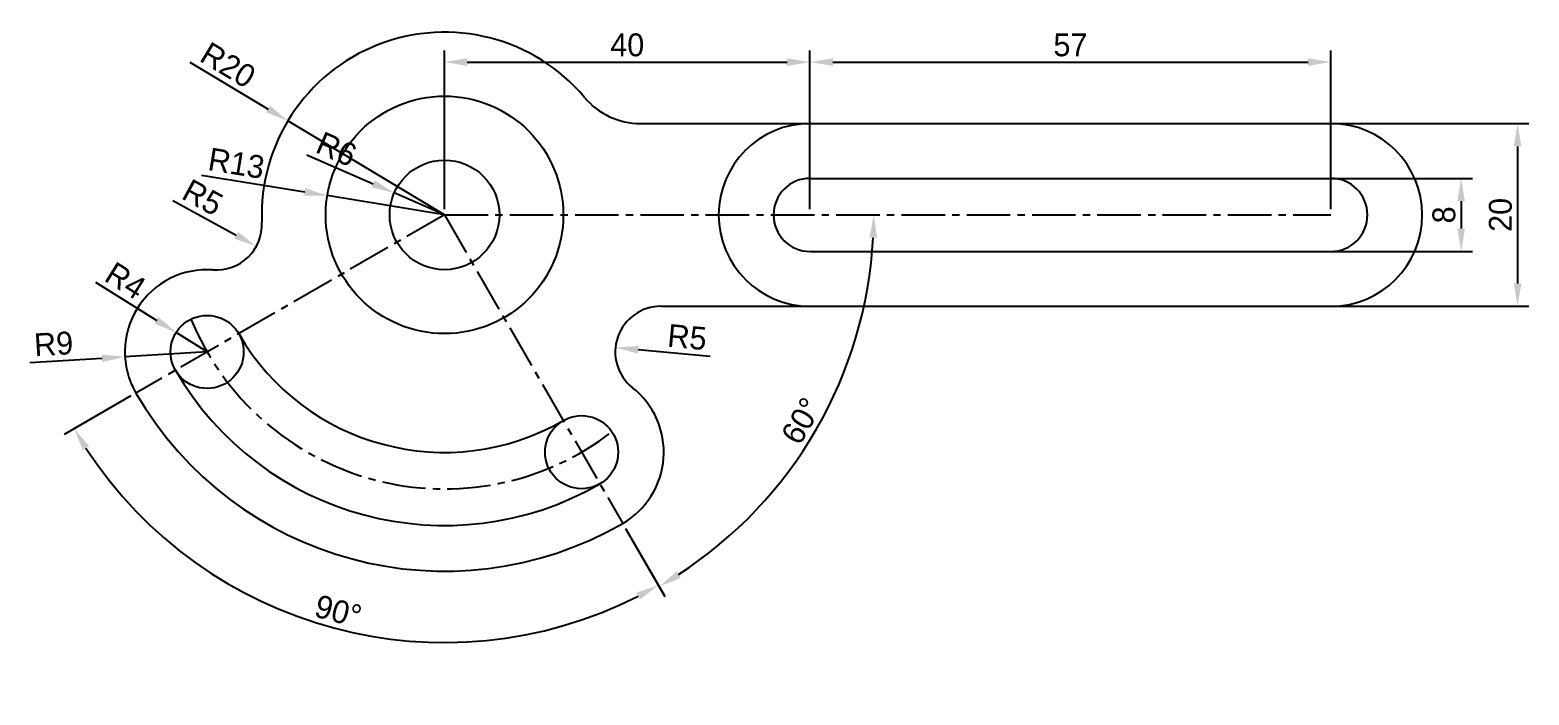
# Model space of a CAD drawing. Header units: millimetres. Extents: x -11614 to -3042, y 13178 to 15416.
# Drawn here: x -7730.5 to -7566.5, y 13177.6 to 13250.4 of the extents above; entities that cross this region are included whole.
import ezdxf

# ---------------------------------------------------------------- set-up
doc = ezdxf.new("R2010")
doc.units = ezdxf.units.MM
doc.header["$LTSCALE"] = 0.5
doc.header["$PDMODE"] = 34
doc.linetypes.add('CENTER2', pattern=[28.575, 19.05, -3.175, 3.175, -3.175])
doc.dimstyles.new('ISO-25', dxfattribs={"dimtxt": 2.5, "dimasz": 2.5, "dimexe": 1.25, "dimexo": 0.625, "dimtad": 1, "dimtxsty": 'Standard', "dimcen": 2.5, "dimadec": 0, "dimazin": 0, "dimtfac": 1, "dimtmove": 0, "dimatfit": 3, "dimfxl": 1, "dimarcsym": 0})

# ---------------------------------------------------------------- blocks, each defined once
blk = doc.blocks.new('*D282')
at = {"color": 0, "linetype": 'Continuous', "lineweight": -2, "ltscale": 0.5, "transparency": 16777216}
for p, q in [((-7645.15, 13230.79), (-7645.15, 13248.14)), ((-7588.15, 13230.79), (-7588.15, 13248.14)), ((-7642.65, 13246.89), (-7590.65, 13246.89))]:
    blk.add_line(p, q, dxfattribs=at)
at = {"color": 0, "linetype": 'Continuous', "ltscale": 0.5, "transparency": 16777216}
for points in [[(-7642.65, 13247.31), (-7642.65, 13246.47), (-7645.15, 13246.89)], [(-7590.65, 13247.31), (-7590.65, 13246.47), (-7588.15, 13246.89)]]:
    blk.add_solid(points, dxfattribs=at)
at = {"layer": 'Defpoints', "color": 0, "linetype": 'Continuous', "ltscale": 0.5, "transparency": 16777216}
for p in [(-7588.15, 13246.89), (-7645.15, 13230.16), (-7588.15, 13230.16)]:
    blk.add_point(p, dxfattribs=at)
at = {"color": 0, "linetype": 'Continuous', "ltscale": 0.5, "transparency": 16777216, "insert": (-7616.65, 13248.76), "char_height": 2.5, "attachment_point": 5}
blk.add_mtext('57', dxfattribs=at)
blk = doc.blocks.new('*D283')
at = {"color": 0, "linetype": 'Continuous', "lineweight": -2, "ltscale": 0.5, "transparency": 16777216}
for p, q in [((-7685.15, 13230.79), (-7685.15, 13248.14)), ((-7645.15, 13230.79), (-7645.15, 13248.14)), ((-7682.65, 13246.89), (-7647.65, 13246.89))]:
    blk.add_line(p, q, dxfattribs=at)
at = {"color": 0, "linetype": 'Continuous', "ltscale": 0.5, "transparency": 16777216}
for points in [[(-7682.65, 13247.31), (-7682.65, 13246.47), (-7685.15, 13246.89)], [(-7647.65, 13247.31), (-7647.65, 13246.47), (-7645.15, 13246.89)]]:
    blk.add_solid(points, dxfattribs=at)
at = {"layer": 'Defpoints', "color": 0, "linetype": 'Continuous', "ltscale": 0.5, "transparency": 16777216}
for p in [(-7645.15, 13246.89), (-7685.15, 13230.16), (-7645.15, 13230.16)]:
    blk.add_point(p, dxfattribs=at)
at = {"color": 0, "linetype": 'Continuous', "ltscale": 0.5, "transparency": 16777216, "insert": (-7665.15, 13248.76), "char_height": 2.5, "attachment_point": 5}
blk.add_mtext('40', dxfattribs=at)
blk = doc.blocks.new('*D284')
at = {"color": 0, "linetype": 'Continuous', "lineweight": -2, "ltscale": 0.5, "transparency": 16777216}
for p, q in [((-7595.09, 13240.16), (-7566.47, 13240.16)), ((-7567.72, 13237.66), (-7567.72, 13222.66)), ((-7595.09, 13220.16), (-7566.47, 13220.16))]:
    blk.add_line(p, q, dxfattribs=at)
at = {"color": 0, "linetype": 'Continuous', "ltscale": 0.5, "transparency": 16777216}
for points in [[(-7568.13, 13237.66), (-7567.3, 13237.66), (-7567.72, 13240.16)], [(-7568.13, 13222.66), (-7567.3, 13222.66), (-7567.72, 13220.16)]]:
    blk.add_solid(points, dxfattribs=at)
at = {"layer": 'Defpoints', "color": 0, "linetype": 'Continuous', "ltscale": 0.5, "transparency": 16777216}
for p in [(-7595.72, 13240.16), (-7595.72, 13220.16), (-7567.72, 13220.16)]:
    blk.add_point(p, dxfattribs=at)
at = {"color": 0, "linetype": 'Continuous', "ltscale": 0.5, "transparency": 16777216, "insert": (-7569.59, 13230.16), "char_height": 2.5, "attachment_point": 5, "rotation": 90}
blk.add_mtext('20', dxfattribs=at)
blk = doc.blocks.new('*D285')
at = {"color": 0, "linetype": 'Continuous', "lineweight": -2, "ltscale": 0.5, "transparency": 16777216}
for p, q in [((-7603.06, 13234.16), (-7572.64, 13234.16)), ((-7573.89, 13231.66), (-7573.89, 13228.66)), ((-7603.06, 13226.16), (-7572.64, 13226.16))]:
    blk.add_line(p, q, dxfattribs=at)
at = {"color": 0, "linetype": 'Continuous', "ltscale": 0.5, "transparency": 16777216}
for points in [[(-7574.31, 13231.66), (-7573.48, 13231.66), (-7573.89, 13234.16)], [(-7574.31, 13228.66), (-7573.48, 13228.66), (-7573.89, 13226.16)]]:
    blk.add_solid(points, dxfattribs=at)
at = {"layer": 'Defpoints', "color": 0, "linetype": 'Continuous', "ltscale": 0.5, "transparency": 16777216}
for p in [(-7603.68, 13234.16), (-7603.68, 13226.16), (-7573.89, 13226.16)]:
    blk.add_point(p, dxfattribs=at)
at = {"color": 0, "linetype": 'Continuous', "ltscale": 0.5, "transparency": 16777216, "insert": (-7575.77, 13230.16), "char_height": 2.5, "attachment_point": 5, "rotation": 90}
blk.add_mtext('8', dxfattribs=at)
blk = doc.blocks.new('*D286')
at = {"color": 0, "linetype": 'Continuous', "lineweight": -2, "ltscale": 0.5, "transparency": 16777216}
for p, q in [((-7700.2, 13236.72), (-7692.94, 13233.55)), ((-7685.15, 13230.16), (-7690.65, 13232.56))]:
    blk.add_line(p, q, dxfattribs=at)
at = {"color": 0, "linetype": 'Continuous', "ltscale": 0.5, "transparency": 16777216}
blk.add_solid([(-7692.77, 13233.94), (-7693.1, 13233.17), (-7690.65, 13232.56)], dxfattribs=at)
at = {"layer": 'Defpoints', "color": 0, "linetype": 'Continuous', "ltscale": 0.5, "transparency": 16777216}
for p in [(-7690.65, 13232.56), (-7685.15, 13230.16)]:
    blk.add_point(p, dxfattribs=at)
at = {"color": 0, "linetype": 'Continuous', "ltscale": 0.5, "transparency": 16777216, "insert": (-7696.96, 13237.35), "char_height": 2.5, "attachment_point": 5, "rotation": 336.4669}
blk.add_mtext('R6', dxfattribs=at)
blk = doc.blocks.new('*D287')
at = {"color": 0, "linetype": 'Continuous', "lineweight": -2, "ltscale": 0.5, "transparency": 16777216}
for p, q in [((-7711.72, 13234.52), (-7700.44, 13232.67)), ((-7685.15, 13230.16), (-7697.97, 13232.27))]:
    blk.add_line(p, q, dxfattribs=at)
at = {"color": 0, "linetype": 'Continuous', "ltscale": 0.5, "transparency": 16777216}
blk.add_solid([(-7700.37, 13233.08), (-7700.51, 13232.26), (-7697.97, 13232.27)], dxfattribs=at)
at = {"layer": 'Defpoints', "color": 0, "linetype": 'Continuous', "ltscale": 0.5, "transparency": 16777216}
for p in [(-7697.97, 13232.27), (-7685.15, 13230.16)]:
    blk.add_point(p, dxfattribs=at)
at = {"color": 0, "linetype": 'Continuous', "ltscale": 0.5, "transparency": 16777216, "insert": (-7707.92, 13235.8), "char_height": 2.5, "attachment_point": 5, "rotation": 350.6802}
blk.add_mtext('R13', dxfattribs=at)
blk = doc.blocks.new('*D288')
at = {"color": 0, "linetype": 'Continuous', "lineweight": -2, "ltscale": 0.5, "transparency": 16777216}
for p, q in [((-7713.01, 13246.88), (-7704.44, 13241.74)), ((-7685.15, 13230.16), (-7702.29, 13240.45))]:
    blk.add_line(p, q, dxfattribs=at)
at = {"color": 0, "linetype": 'Continuous', "ltscale": 0.5, "transparency": 16777216}
blk.add_solid([(-7704.22, 13242.1), (-7704.65, 13241.38), (-7702.29, 13240.45)], dxfattribs=at)
at = {"layer": 'Defpoints', "color": 0, "linetype": 'Continuous', "ltscale": 0.5, "transparency": 16777216}
for p in [(-7702.29, 13240.45), (-7685.15, 13230.16)]:
    blk.add_point(p, dxfattribs=at)
at = {"color": 0, "linetype": 'Continuous', "ltscale": 0.5, "transparency": 16777216, "insert": (-7708.83, 13246.56), "char_height": 2.5, "attachment_point": 5, "rotation": 329.0326}
blk.add_mtext('R20', dxfattribs=at)
blk = doc.blocks.new('*D289')
at = {"color": 0, "linetype": 'Continuous', "lineweight": -2, "ltscale": 0.5, "transparency": 16777216}
blk.add_line((-7714.88, 13231.72), (-7707.93, 13227.93), dxfattribs=at)
at = {"color": 0, "linetype": 'Continuous', "ltscale": 0.5, "transparency": 16777216}
blk.add_solid([(-7707.73, 13228.29), (-7708.13, 13227.56), (-7705.73, 13226.73)], dxfattribs=at)
at = {"layer": 'Defpoints', "color": 0, "linetype": 'Continuous', "ltscale": 0.5, "transparency": 16777216}
for p in [(-7710.12, 13229.12), (-7705.73, 13226.73)]:
    blk.add_point(p, dxfattribs=at)
at = {"color": 0, "linetype": 'Continuous', "ltscale": 0.5, "transparency": 16777216, "insert": (-7711.6, 13232.07), "char_height": 2.5, "attachment_point": 5, "rotation": 331.3804}
blk.add_mtext('R5', dxfattribs=at)
blk = doc.blocks.new('*D290')
at = {"color": 0, "linetype": 'Continuous', "lineweight": -2, "ltscale": 0.5, "transparency": 16777216}
blk.add_line((-7656.07, 13214.65), (-7663.95, 13215.4), dxfattribs=at)
at = {"color": 0, "linetype": 'Continuous', "ltscale": 0.5, "transparency": 16777216}
blk.add_solid([(-7663.91, 13215.81), (-7663.99, 13214.98), (-7666.44, 13215.63)], dxfattribs=at)
at = {"layer": 'Defpoints', "color": 0, "linetype": 'Continuous', "ltscale": 0.5, "transparency": 16777216}
for p in [(-7666.44, 13215.63), (-7661.46, 13215.16)]:
    blk.add_point(p, dxfattribs=at)
at = {"color": 0, "linetype": 'Continuous', "ltscale": 0.5, "transparency": 16777216, "insert": (-7658.59, 13216.77), "char_height": 2.5, "attachment_point": 5, "rotation": 354.6144}
blk.add_mtext('R5', dxfattribs=at)
blk = doc.blocks.new('*D291')
at = {"color": 0, "linetype": 'Continuous', "lineweight": -2, "ltscale": 0.5, "transparency": 16777216}
for p, q in [((-7723.34, 13222.81), (-7716.63, 13218.61)), ((-7711.13, 13215.16), (-7714.52, 13217.28))]:
    blk.add_line(p, q, dxfattribs=at)
at = {"color": 0, "linetype": 'Continuous', "ltscale": 0.5, "transparency": 16777216}
blk.add_solid([(-7716.41, 13218.96), (-7716.86, 13218.26), (-7714.52, 13217.28)], dxfattribs=at)
at = {"layer": 'Defpoints', "color": 0, "linetype": 'Continuous', "ltscale": 0.5, "transparency": 16777216}
for p in [(-7714.52, 13217.28), (-7711.13, 13215.16)]:
    blk.add_point(p, dxfattribs=at)
at = {"color": 0, "linetype": 'Continuous', "ltscale": 0.5, "transparency": 16777216, "insert": (-7720.05, 13222.96), "char_height": 2.5, "attachment_point": 5, "rotation": 327.9474}
blk.add_mtext('R4', dxfattribs=at)
blk = doc.blocks.new('*D292')
at = {"color": 0, "linetype": 'Continuous', "lineweight": -2, "ltscale": 0.5, "transparency": 16777216}
for p, q in [((-7711.13, 13215.16), (-7720.11, 13214.62)), ((-7730.51, 13213.99), (-7722.6, 13214.47))]:
    blk.add_line(p, q, dxfattribs=at)
at = {"color": 0, "linetype": 'Continuous', "ltscale": 0.5, "transparency": 16777216}
blk.add_solid([(-7722.63, 13214.88), (-7722.58, 13214.05), (-7720.11, 13214.62)], dxfattribs=at)
at = {"layer": 'Defpoints', "color": 0, "linetype": 'Continuous', "ltscale": 0.5, "transparency": 16777216}
for p in [(-7711.13, 13215.16), (-7720.11, 13214.62)]:
    blk.add_point(p, dxfattribs=at)
at = {"color": 0, "linetype": 'Continuous', "ltscale": 0.5, "transparency": 16777216, "insert": (-7727.92, 13216.03), "char_height": 2.5, "attachment_point": 5, "rotation": 3.4465}
blk.add_mtext('R9', dxfattribs=at)
blk = doc.blocks.new('*D293')
at = {"color": 0, "linetype": 'Continuous', "lineweight": -2, "ltscale": 0.5, "transparency": 16777216}
for p, q in [((-7719.46, 13210.35), (-7726.77, 13206.13)), ((-7665.33, 13195.84), (-7661.12, 13188.54))]:
    blk.add_line(p, q, dxfattribs=at)
blk.add_arc((-7685.15, 13230.16), 46.81, 213.0605, 296.9395, dxfattribs=at)
at = {"color": 0, "linetype": 'Continuous', "ltscale": 0.5, "transparency": 16777216}
for points in [[(-7724.73, 13204.41), (-7724.02, 13204.84), (-7725.68, 13206.76)], [(-7664.14, 13188.8), (-7663.74, 13188.06), (-7661.74, 13189.62)]]:
    blk.add_solid(points, dxfattribs=at)
at = {"layer": 'Defpoints', "color": 0, "linetype": 'Continuous', "ltscale": 0.5, "transparency": 16777216}
for p in [(-7685.15, 13230.16), (-7685.15, 13230.16), (-7718.92, 13210.66), (-7665.65, 13196.39), (-7708.55, 13189.62)]:
    blk.add_point(p, dxfattribs=at)
at = {"color": 0, "linetype": 'Continuous', "ltscale": 0.5, "transparency": 16777216, "insert": (-7696.77, 13186.76), "char_height": 2.5, "attachment_point": 5, "rotation": 345}
blk.add_mtext('90°', dxfattribs=at)
blk = doc.blocks.new('*D294')
at = {"color": 0, "linetype": 'Continuous', "lineweight": -2, "ltscale": 0.5, "transparency": 16777216}
blk.add_line((-7665.33, 13195.84), (-7661.03, 13188.39), dxfattribs=at)
blk.add_arc((-7685.15, 13230.16), 46.98, 303.0491, 356.9509, dxfattribs=at)
at = {"color": 0, "linetype": 'Continuous', "ltscale": 0.5, "transparency": 16777216}
for points in [[(-7638.65, 13227.67), (-7637.81, 13227.65), (-7638.16, 13230.16)], [(-7659.3, 13190.42), (-7659.74, 13191.13), (-7661.65, 13189.47)]]:
    blk.add_solid(points, dxfattribs=at)
at = {"layer": 'Defpoints', "color": 0, "linetype": 'Continuous', "ltscale": 0.5, "transparency": 16777216}
for p in [(-7685.15, 13230.16), (-7685.15, 13230.16), (-7588.15, 13230.16), (-7649.15, 13199.96), (-7665.65, 13196.39)]:
    blk.add_point(p, dxfattribs=at)
at = {"color": 0, "linetype": 'Continuous', "ltscale": 0.5, "transparency": 16777216, "insert": (-7646.08, 13207.61), "char_height": 2.5, "attachment_point": 5, "rotation": 60}
blk.add_mtext('60°', dxfattribs=at)

msp = doc.modelspace()

# ---------------------------------------------------------------- linework, layer by layer
at = {"color": 0, "linetype": 'Continuous', "ltscale": 0.5}
for p, q in [((-7663.697, 13240.16), (-7588.145, 13240.16)), ((-7645.145, 13234.16), (-7588.145, 13234.16)), ((-7645.145, 13226.16), (-7588.145, 13226.16)), ((-7661.46, 13220.16), (-7588.145, 13220.16))]:
    msp.add_line(p, q, dxfattribs=at)
at = {"color": 0, "linetype": 'CENTER2', "ltscale": 0.5}
for q in [(-7718.92, 13210.66), (-7588.145, 13230.16), (-7665.645, 13196.385)]:
    msp.add_line((-7685.145, 13230.16), q, dxfattribs=at)
at = {"color": 0, "linetype": 'Continuous', "ltscale": 0.5}
for centre, radius in [((-7685.145, 13230.16), 13), ((-7685.145, 13230.16), 6), ((-7711.126, 13215.16), 4), ((-7670.145, 13204.18), 4)]:
    msp.add_circle(centre, radius, dxfattribs=at)
for centre, radius, start, end in [((-7685.145, 13230.16), 20, 40.0052, 182.37483), ((-7663.697, 13248.16), 8, 220.0052, 270), ((-7645.145, 13230.16), 10, 90, 270), ((-7588.145, 13230.16), 10, 270, 90), ((-7645.145, 13230.16), 4, 90, 270), ((-7588.145, 13230.16), 4, 270, 90), ((-7710.124, 13229.124), 5, 265.89479, 2.37483), ((-7711.126, 13215.16), 9, 85.89479, 210), ((-7661.46, 13215.16), 5, 90, 231.65969), ((-7685.145, 13230.16), 26, 210, 300), ((-7685.145, 13230.16), 34, 210, 300), ((-7685.145, 13230.16), 39, 210, 300), ((-7670.145, 13204.18), 9, 300, 51.65969)]:
    msp.add_arc(centre, radius, start, end, dxfattribs=at)
at = {"color": 0, "linetype": 'CENTER2', "ltscale": 0.5}
msp.add_arc((-7685.145, 13230.16), 30, 202.35489, 307.64511, dxfattribs=at)

# ---------------------------------------------------------------- dimensions: what is measured, and where the dimension line sits
at = {"color": 0, "linetype": 'Continuous', "ltscale": 0.5}
for base, p1, p2, picture, middle in [((-7645.145, 13246.89), (-7685.145, 13230.16), (-7645.145, 13230.16), '*D283', (-7665.145, 13248.765)), ((-7588.145, 13246.89), (-7645.145, 13230.16), (-7588.145, 13230.16), '*D282', (-7616.645, 13248.765))]:
    dim = msp.add_linear_dim(base=base, p1=p1, p2=p2, dimstyle='ISO-25', dxfattribs=at)
    dim.commit()
    dim.dimension.update_dxf_attribs({"geometry": picture, "text_midpoint": middle})
for center, mpoint, picture, middle in [((-7685.145, 13230.16), (-7702.294, 13240.451), '*D288', (-7708.832, 13246.561)), ((-7685.145, 13230.16), (-7690.646, 13232.556), '*D286', (-7696.965, 13237.353)), ((-7711.126, 13215.16), (-7714.516, 13217.283), '*D291', (-7720.054, 13222.963)), ((-7711.126, 13215.16), (-7720.11, 13214.619), '*D292', (-7727.917, 13216.028))]:
    dim = msp.add_radius_dim(center=center, mpoint=mpoint, dimstyle='ISO-25', dxfattribs=at)
    dim.commit()
    dim.dimension.update_dxf_attribs({"geometry": picture, "text_midpoint": middle})
for base, p1, p2, picture, middle in [((-7567.717, 13220.16), (-7595.718, 13240.16), (-7595.718, 13220.16), '*D284', (-7569.592, 13230.16)), ((-7573.894, 13226.16), (-7603.681, 13234.16), (-7603.681, 13226.16), '*D285', (-7575.769, 13230.16))]:
    dim = msp.add_linear_dim(base=base, p1=p1, p2=p2, angle=90, dimstyle='ISO-25', dxfattribs=at)
    dim.commit()
    dim.dimension.update_dxf_attribs({"geometry": picture, "text_midpoint": middle})
for center, mpoint, picture, middle in [((-7685.145, 13230.16), (-7697.973, 13232.266), '*D287', (-7708.228, 13233.949)), ((-7710.124, 13229.124), (-7705.734, 13226.73), '*D289', (-7712.501, 13230.422)), ((-7661.46, 13215.16), (-7666.438, 13215.63), '*D290', (-7658.764, 13214.906))]:
    dim = msp.add_radius_dim(center=center, mpoint=mpoint, dimstyle='ISO-25', dxfattribs=at)
    dim.commit()
    dim.dimension.update_dxf_attribs({"geometry": picture, "text_midpoint": middle, "dimtype": 164})
for base, line1, line2, picture, middle in [((-7708.549, 13189.623), ((-7685.145, 13230.16), (-7665.645, 13196.385)), ((-7685.145, 13230.16), (-7718.92, 13210.66)), '*D293', (-7696.775, 13186.758)), ((-7649.154, 13199.96), ((-7685.145, 13230.16), (-7588.145, 13230.16)), ((-7685.145, 13230.16), (-7665.645, 13196.385)), '*D294', (-7646.081, 13207.607))]:
    dim = msp.add_angular_dim_2l(base=base, line1=line1, line2=line2, dimstyle='ISO-25', dxfattribs=at)
    dim.commit()
    dim.dimension.update_dxf_attribs({"geometry": picture, "text_midpoint": middle})

doc.saveas('drawing.dxf')
